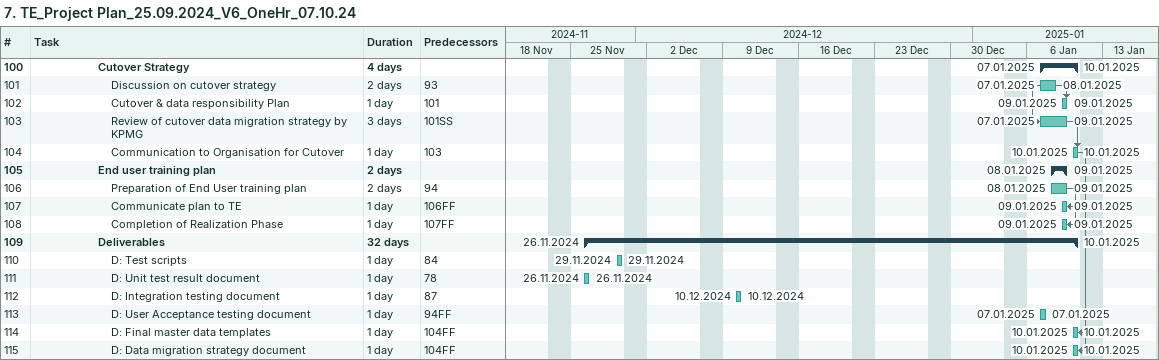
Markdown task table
7. TE_Project Plan_25.09.2024_V6_OneHr_07.10.24

| ID | Level | Task | Duration | Start | Finish | Predecessors |
|---|---|---|---|---|---|---|
| 100 | 6 | **Cutover Strategy** | 4d | 2025-01-07 | 2025-01-10 |  |
| 101 | 7 | Discussion on cutover strategy | 2d | 2025-01-07 | 2025-01-08 | 93 |
| 102 | 7 | Cutover & data responsibility Plan | 1d | 2025-01-09 | 2025-01-09 | 101 |
| 103 | 7 | Review of cutover data migration strategy by KPMG | 3d | 2025-01-07 | 2025-01-09 | 101SS |
| 104 | 7 | Communication to Organisation for Cutover | 1d | 2025-01-10 | 2025-01-10 | 103 |
| 105 | 6 | **End user training plan** | 2d | 2025-01-08 | 2025-01-09 |  |
| 106 | 7 | Preparation of End User training plan | 2d | 2025-01-08 | 2025-01-09 | 94 |
| 107 | 7 | Communicate plan to TE | 1d | 2025-01-09 | 2025-01-09 | 106FF |
| 108 | 7 | Completion of Realization Phase | 1d | 2025-01-09 | 2025-01-09 | 107FF |
| 109 | 6 | **Deliverables** | 32d | 2024-11-26 | 2025-01-10 |  |
| 110 | 7 | D: Test scripts | 1d | 2024-11-29 | 2024-11-29 | 84 |
| 111 | 7 | D: Unit test result document | 1d | 2024-11-26 | 2024-11-26 | 78 |
| 112 | 7 | D: Integration testing document | 1d | 2024-12-10 | 2024-12-10 | 87 |
| 113 | 7 | D: User Acceptance testing document | 1d | 2025-01-07 | 2025-01-07 | 94FF |
| 114 | 7 | D: Final master data templates | 1d | 2025-01-10 | 2025-01-10 | 104FF |
| 115 | 7 | D: Data migration strategy document | 1d | 2025-01-10 | 2025-01-10 | 104FF |
